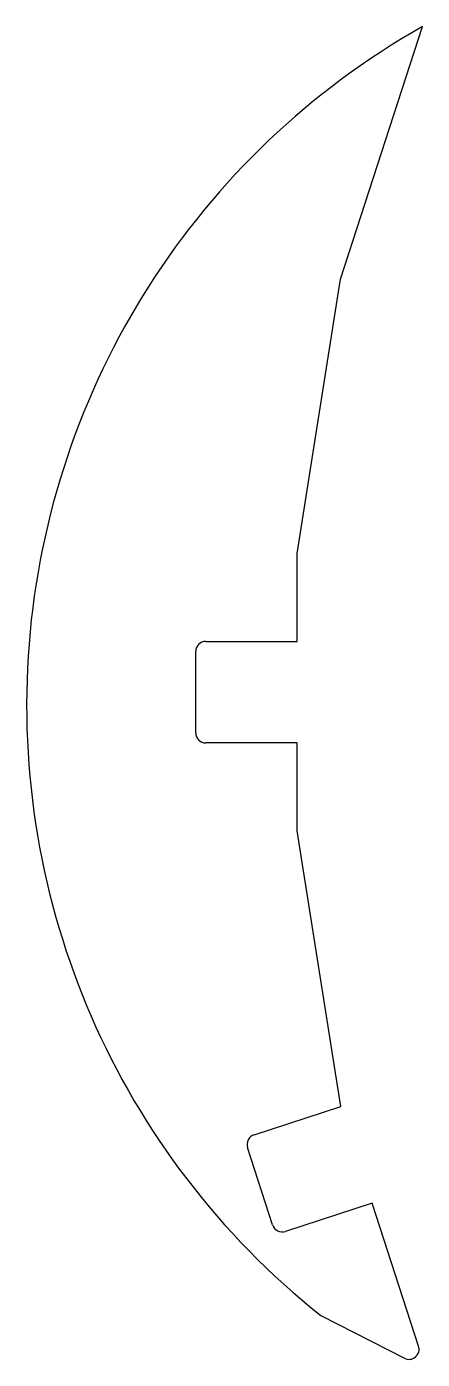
# Model space of a CAD drawing. Header units: millimetres. Extents: x -78 to 39, y -197 to 197.
import ezdxf

# ---------------------------------------------------------------- set-up
doc = ezdxf.new("R2010")
doc.units = ezdxf.units.MM

msp = doc.modelspace()

# ---------------------------------------------------------------- linework, layer by layer
at = {"color": 7, "linetype": 'Continuous', "lineweight": 25}
for p, q in [((14.44, 122), (38.66, 196.55)), ((1.61, 41), (14.44, 122)), ((1.61, 15), (1.61, 41)), ((-28.39, -12), (-28.39, 12)), ((-25.39, 15), (1.61, 15)), ((1.61, -15), (-25.39, -15)), ((1.61, -41), (1.61, -15)), ((14.5, -122.4), (1.61, -41)), ((-11.12, -130.72), (14.5, -122.4)), ((-5.63, -157.33), (-13.04, -134.5)), ((23.83, -150.91), (-1.85, -159.25)), ((37.54, -193.11), (23.83, -150.91)), ((8.6, -184.11), (33.33, -196.71))]:
    msp.add_line(p, q, dxfattribs=at)
for centre, radius, start, end in [((151.77, -3.9), 230.16, 119.4356, 231.5332), ((-25.39, 12), 3, 90, 180), ((-25.39, -12), 3, 180, 270), ((-10.19, -133.58), 3, 108, 198), ((-2.77, -156.4), 3, 198, 288), ((34.69, -194.04), 3, 243, 18)]:
    msp.add_arc(centre, radius, start, end, dxfattribs=at)

doc.saveas('drawing.dxf')
